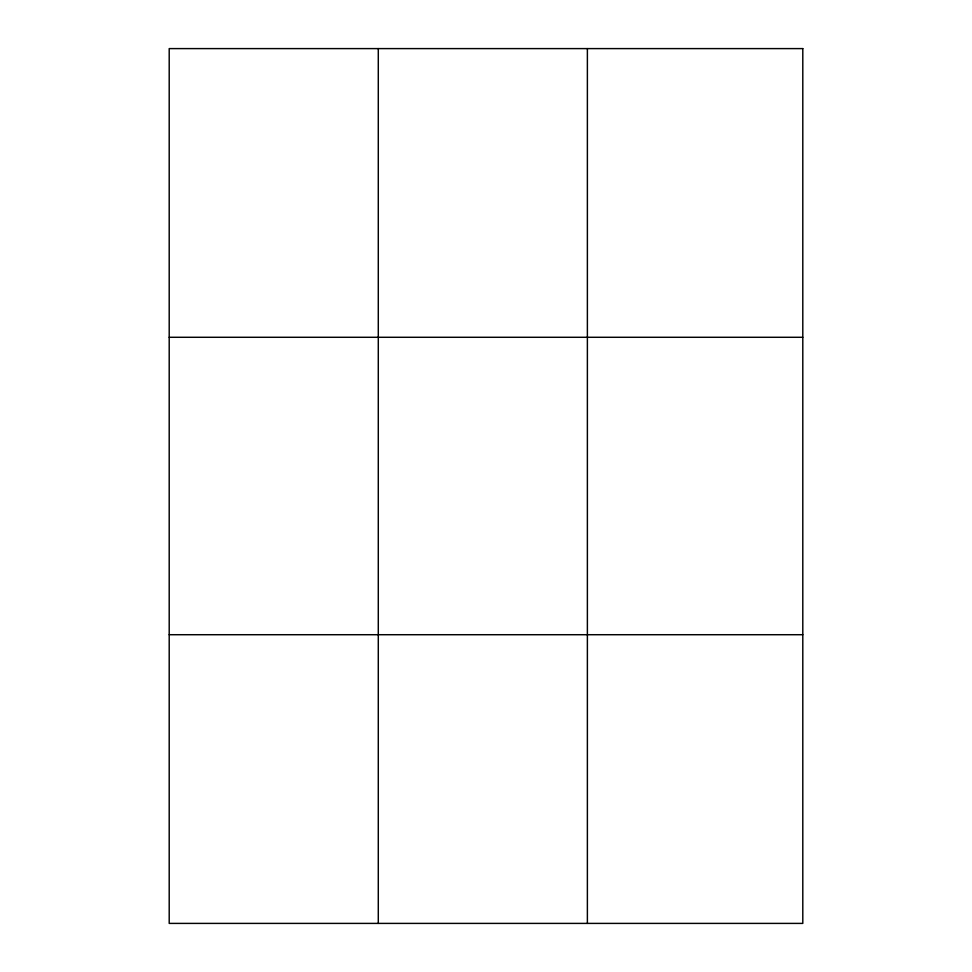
<?xml version="1.0" encoding="UTF-8"?>
<svg xmlns="http://www.w3.org/2000/svg" width="972" height="972" viewBox="0 0 972 972"><rect width="100%" height="100%" fill="white"/><g stroke="black" fill="none" stroke-linecap="round" stroke-linejoin="round"><path stroke-width="1.46" d="M378.29 48.6L378.29 923.4M587.38 48.6L587.38 923.4M169.201 337.284L802.799 337.284M169.201 634.716L802.799 634.716M802.799 48.6L802.799 923.4L169.201 923.4L169.201 48.6L802.799 48.6"/></g></svg>
